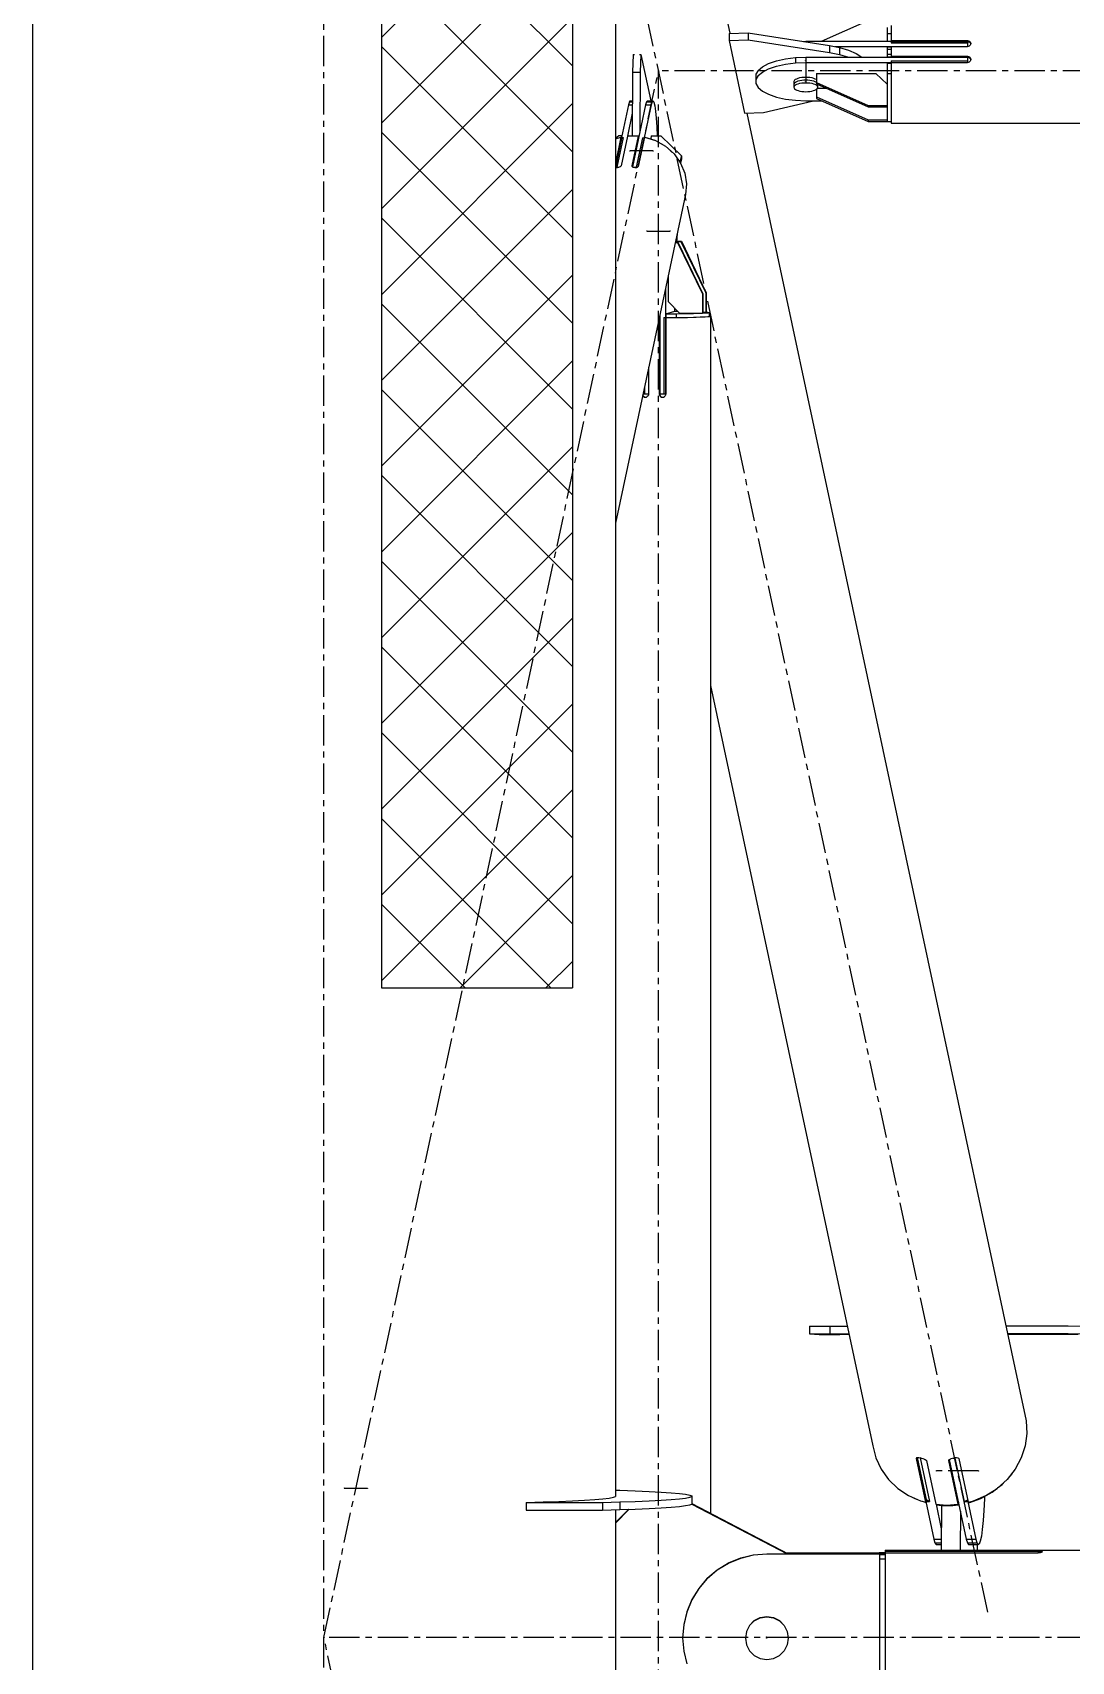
# Model space of a CAD drawing. Header units: millimetres. Extents: x 5143 to 30813, y 232 to 21408.
# Drawn here: x 22823.8 to 23095.5, y 9994 to 10420.3 of the extents above; entities that cross this region are included whole.
import ezdxf

# ---------------------------------------------------------------- set-up
doc = ezdxf.new("R2010")
doc.units = ezdxf.units.MM
doc.header["$LTSCALE"] = 0.25
for name, pattern in [('CENTER', [50.8, 31.75, -6.35, 6.35, -6.35]), ('HIDDEN', [9.525, 6.35, -3.175]), ('XKITLINE00', [0]), ('XKITLINE02', [4, 2, -2])]:
    doc.linetypes.add(name, pattern=pattern)

msp = doc.modelspace()

# ---------------------------------------------------------------- hatches: boundary and pattern name
h = msp.add_hatch()
h.set_pattern_fill('ANSI37', color=1, scale=5, style=0)
h.set_pattern_definition([(135, (104746.383, -4107.69), (11.2253202, 11.2253202), []), (45, (104746.383, -4107.69), (11.2253202, -11.2253202), [])])
h.paths.add_polyline_path([(22915, 11470.27), (22965, 11470.27), (22965, 10170.27), (22915, 10170.27)])

# ---------------------------------------------------------------- linework, layer by layer
at = {"color": 3, "linetype": 'HIDDEN'}
for p, q in [((22915, 11470.27), (22915, 10170.27)), ((22965, 11470.27), (22965, 10170.27)), ((22915, 10170.27), (22965, 10170.27))]:
    msp.add_line(p, q, dxfattribs=at)
at = {"color": 1}
for p, q in [((22915, 11470.27), (22915, 10170.27)), ((22965, 11470.27), (22965, 10170.27)), ((22915, 10170.27), (22965, 10170.27))]:
    msp.add_line(p, q, dxfattribs=at)
at = {"color": 3, "linetype": 'XKITLINE02'}
for p, q in [((22915, 11470.27), (22915, 10170.27)), ((22965, 11470.27), (22965, 10170.27)), ((22915, 10170.27), (22965, 10170.27))]:
    msp.add_line(p, q, dxfattribs=at)
at = {"color": 8, "linetype": 'CENTER'}
for p, q in [((23073.58, 10006.9), (22900, 10820.27)), ((22900, 8951.04), (22900, 10620.27)), ((23026.01, 10413.05), (23026.01, 10407.5)), ((22900, 10000.27), (22987.5, 10410.27)), ((22987.5, 9590.27), (22987.5, 10410.27)), ((23342.5, 10410.27), (22987.5, 10410.27)), ((22986.02, 10389.35), (22980.04, 10389.36)), ((22984.51, 10368.38), (22990.48, 10368.36)), ((23071.17, 10043.85), (23060.21, 10043.88)), ((22905.34, 10039.34), (22911.32, 10039.33)), ((23430, 10000.27), (22900, 10000.27)), ((22987.5, 9590.27), (22900, 10000.27)), ((23015.8, 10000.41), (23015.8, 10000.14))]:
    msp.add_line(p, q, dxfattribs=at)
at = {"color": 8, "linetype": 'XKITLINE00'}
for p, q in [((22823.8, 10620.27), (22823.8, 8951.04)), ((22976.2, 10620.27), (22976.2, 10037.15)), ((22976.2, 10560.35), (23006.12, 10420.13)), ((23005.94, 10420.12), (23010.93, 10420.28)), ((23005.94, 10420.12), (23005.94, 10418.64)), ((23010.93, 10420.28), (23010.93, 10418.43)), ((23010.93, 10420.28), (23032.18, 10416.96)), ((23030.13, 10418.05), (23042.31, 10423.47)), ((23047.31, 10421.69), (23047.31, 10418.06)), ((23047.31, 10420.08), (23048.31, 10420.08)), ((23048.31, 10422.21), (23048.31, 10418.05)), ((23005.94, 10418.54), (23005.94, 10418.27)), ((23005.94, 10418.27), (23010.93, 10418.43)), ((23005.94, 10418.27), (23010, 10399.25)), ((23010.93, 10418.43), (23032.18, 10415.11)), ((23025.36, 10418.02), (23026.01, 10418.05)), ((23026.01, 10418.05), (23048.31, 10418.05)), ((23026.01, 10418.05), (23026.01, 10417.92)), ((23032.18, 10416.96), (23032.18, 10415.11)), ((23032.18, 10416.96), (23034.83, 10416.43)), ((23033.67, 10416.66), (23048.31, 10416.66)), ((23034.83, 10416.43), (23034.83, 10414.58)), ((23034.83, 10416.43), (23037.17, 10415.73)), ((23037.17, 10415.73), (23039.15, 10414.88)), ((23047.31, 10416.6), (23048.31, 10416.6)), ((23047.31, 10416.6), (23047.31, 10415.33)), ((23047.31, 10415.97), (23048.31, 10415.97)), ((23047.31, 10415.33), (23047.31, 10413.89)), ((23048.31, 10418.21), (23068.31, 10418.21)), ((23048.31, 10418.05), (23048.31, 10417.63)), ((23048.31, 10417.97), (23068.31, 10417.97)), ((23048.31, 10417.95), (23068.31, 10417.95)), ((23048.31, 10417.63), (23068.31, 10417.63)), ((23048.31, 10416.72), (23068.31, 10416.72)), ((23048.31, 10416.72), (23048.31, 10414.13)), ((23068.31, 10418.21), (23068.31, 10417.97)), ((23068.31, 10418.21), (23068.57, 10418.16)), ((23068.31, 10417.97), (23068.57, 10417.94)), ((23068.31, 10417.95), (23068.31, 10416.72)), ((23068.31, 10416.72), (23068.57, 10416.75)), ((23068.57, 10418.16), (23068.81, 10418.07)), ((23068.57, 10417.94), (23068.81, 10417.84)), ((23068.57, 10416.75), (23068.81, 10416.86)), ((23068.81, 10417.84), (23068.84, 10417.81)), ((23068.81, 10416.86), (23068.99, 10417.03)), ((23068.83, 10418.06), (23068.99, 10417.91)), ((23068.84, 10417.81), (23068.99, 10417.68)), ((23068.99, 10417.91), (23069.12, 10417.7)), ((23068.99, 10417.68), (23069.12, 10417.47)), ((23069.12, 10417.24), (23068.99, 10417.03)), ((23069.12, 10417.7), (23069.16, 10417.47)), ((23069.16, 10417.47), (23069.12, 10417.24)), ((23069.12, 10417.47), (23069.14, 10417.35)), ((22980.87, 10414.61), (22980.69, 10409.99)), ((22980.87, 10414.61), (22981.23, 10414.61)), ((22982.53, 10414.61), (22982.86, 10414.61)), ((22982.86, 10414.61), (22982.68, 10409.99)), ((22982.86, 10414.61), (22985.45, 10402.45)), ((23013.55, 10410.43), (23014.66, 10411.39)), ((23014.66, 10411.39), (23016.27, 10412.23)), ((23016.27, 10412.23), (23018.31, 10412.93)), ((23016.27, 10410.85), (23018.31, 10411.55)), ((23018.31, 10412.93), (23020.68, 10413.46)), ((23018.31, 10411.55), (23020.68, 10412.07)), ((23020.68, 10413.46), (23023.28, 10413.78)), ((23020.68, 10412.07), (23023.28, 10412.39)), ((23023.28, 10413.78), (23026.01, 10413.89)), ((23023.28, 10413.78), (23023.28, 10412.39)), ((23023.28, 10412.39), (23026.01, 10412.5)), ((23026.01, 10413.89), (23026.01, 10412.5)), ((23026.01, 10413.89), (23068.31, 10413.89)), ((23026.01, 10412.5), (23048.31, 10412.5)), ((23032.18, 10415.11), (23034.83, 10414.58)), ((23034.83, 10414.58), (23037.15, 10413.89)), ((23039.15, 10414.88), (23040.68, 10413.9)), ((23047.31, 10414.68), (23048.31, 10414.68)), ((23047.31, 10414.01), (23048.31, 10414.01)), ((23047.31, 10412.32), (23048.31, 10412.32)), ((23047.31, 10412.32), (23047.31, 10406.93)), ((23048.31, 10414.13), (23048.31, 10413.9)), ((23048.31, 10414.13), (23068.31, 10414.13)), ((23048.31, 10414.01), (23048.31, 10413.89)), ((23048.31, 10413.9), (23068.31, 10413.9)), ((23048.31, 10412.92), (23048.31, 10412.48)), ((23048.31, 10412.92), (23068.31, 10412.92)), ((23048.31, 10412.48), (23068.31, 10412.48)), ((23048.31, 10412.48), (23048.31, 10396.65)), ((23068.31, 10414.13), (23068.31, 10413.9)), ((23068.31, 10414.13), (23068.57, 10414.09)), ((23068.31, 10413.9), (23068.31, 10413.89)), ((23068.31, 10413.9), (23068.57, 10413.86)), ((23068.31, 10413.89), (23068.31, 10412.48)), ((23068.31, 10412.48), (23068.57, 10412.55)), ((23068.57, 10414.09), (23068.57, 10413.86)), ((23068.57, 10414.09), (23068.81, 10413.97)), ((23068.57, 10413.86), (23068.81, 10413.74)), ((23068.57, 10412.55), (23068.81, 10412.64)), ((23068.81, 10413.97), (23068.99, 10413.79)), ((23068.81, 10413.74), (23068.99, 10413.56)), ((23068.81, 10412.64), (23068.99, 10412.82)), ((23068.99, 10413.79), (23069.12, 10413.56)), ((23068.99, 10413.56), (23069.12, 10413.33)), ((23069.12, 10413.05), (23068.99, 10412.82)), ((23069.12, 10413.56), (23069.16, 10413.31)), ((23069.12, 10413.33), (23069.14, 10413.19)), ((23069.16, 10413.31), (23069.12, 10413.05)), ((22980.69, 10409.99), (22980.61, 10393.34)), ((22980.69, 10409.99), (22982.68, 10409.99)), ((22982.68, 10409.99), (22982.61, 10394.42)), ((23013.55, 10410.43), (23012.98, 10409.41)), ((23012.98, 10409.41), (23012.98, 10406.98)), ((23013.55, 10409.05), (23012.98, 10408.02)), ((23012.98, 10406.98), (23013.55, 10405.96)), ((23013.55, 10409.05), (23014.66, 10410)), ((23014.66, 10410), (23016.27, 10410.85)), ((23022.95, 10407.71), (23022.91, 10407.5)), ((23022.91, 10407.5), (23022.91, 10406.76)), ((23022.95, 10406.97), (23022.91, 10406.76)), ((23022.95, 10406.97), (23022.91, 10406.76)), ((23022.91, 10406.76), (23022.91, 10406.02)), ((23023.09, 10407.91), (23022.95, 10407.71)), ((23023.09, 10407.17), (23022.95, 10406.97)), ((23023.09, 10407.17), (23022.95, 10406.97)), ((23023.09, 10407.91), (23023.32, 10408.09)), ((23023.09, 10407.17), (23023.32, 10407.35)), ((23023.09, 10407.17), (23023.32, 10407.35)), ((23023.09, 10406.43), (23023.32, 10406.61)), ((23023.32, 10408.09), (23023.63, 10408.26)), ((23023.32, 10407.35), (23023.63, 10407.52)), ((23023.32, 10407.35), (23023.63, 10407.52)), ((23023.32, 10406.61), (23023.63, 10406.78)), ((23023.63, 10408.26), (23024.01, 10408.41)), ((23023.63, 10407.52), (23024.01, 10407.67)), ((23023.63, 10407.52), (23024.01, 10407.67)), ((23023.63, 10406.78), (23024.01, 10406.93)), ((23024.01, 10408.41), (23024.46, 10408.53)), ((23024.01, 10407.67), (23024.46, 10407.79)), ((23024.01, 10407.67), (23024.46, 10407.79)), ((23024.01, 10406.93), (23024.46, 10407.05)), ((23024.46, 10408.53), (23024.95, 10408.61)), ((23024.46, 10407.79), (23024.95, 10407.87)), ((23024.46, 10407.79), (23024.95, 10407.87)), ((23024.46, 10407.05), (23024.95, 10407.13)), ((23024.95, 10408.61), (23025.47, 10408.67)), ((23024.95, 10407.87), (23025.47, 10407.93)), ((23024.95, 10407.87), (23025.47, 10407.93)), ((23024.95, 10407.13), (23025.47, 10407.19)), ((23025.47, 10408.67), (23026.01, 10408.68)), ((23025.47, 10407.93), (23026.01, 10407.95)), ((23025.47, 10407.93), (23026.01, 10407.95)), ((23025.47, 10407.19), (23026.01, 10407.21)), ((23026.01, 10408.68), (23026.01, 10407.95)), ((23026.01, 10408.68), (23026.55, 10408.67)), ((23026.01, 10407.95), (23026.55, 10407.93)), ((23026.01, 10407.95), (23026.55, 10407.93)), ((23026.01, 10407.95), (23026.01, 10407.21)), ((23026.01, 10407.21), (23026.55, 10407.19)), ((23026.55, 10408.67), (23027.07, 10408.61)), ((23026.55, 10407.93), (23027.07, 10407.87)), ((23026.55, 10407.93), (23027.07, 10407.87)), ((23026.55, 10407.19), (23027.07, 10407.13)), ((23027.07, 10408.61), (23027.56, 10408.53)), ((23027.07, 10407.87), (23027.56, 10407.79)), ((23027.07, 10407.87), (23027.56, 10407.79)), ((23027.07, 10407.13), (23027.56, 10407.05)), ((23027.56, 10408.53), (23028, 10408.41)), ((23027.56, 10407.79), (23028, 10407.67)), ((23027.56, 10407.79), (23028, 10407.67)), ((23027.56, 10407.05), (23028, 10406.93)), ((23028, 10408.41), (23028.38, 10408.26)), ((23028, 10407.67), (23028.38, 10407.52)), ((23028, 10407.67), (23028.38, 10407.52)), ((23028, 10406.93), (23028.38, 10406.78)), ((23028.38, 10408.26), (23028.69, 10408.09)), ((23028.38, 10407.52), (23028.69, 10407.35)), ((23028.38, 10407.52), (23028.69, 10407.35)), ((23028.38, 10406.78), (23028.69, 10406.61)), ((23028.69, 10408.09), (23028.81, 10408)), ((23028.69, 10407.35), (23028.81, 10407.26)), ((23028.69, 10407.35), (23028.81, 10407.26)), ((23028.69, 10406.61), (23028.92, 10406.43)), ((23028.81, 10409.6), (23028.81, 10406.91)), ((23028.81, 10409.6), (23044.31, 10409.6)), ((23028.81, 10407.29), (23042.31, 10401.28)), ((23028.81, 10406.91), (23042.31, 10400.9)), ((23029.1, 10406.78), (23029.11, 10406.76)), ((23029.1, 10406.78), (23029.11, 10406.76)), ((23029.11, 10406.77), (23029.11, 10406.76)), ((23029.11, 10406.76), (23029.11, 10406.02)), ((23044.31, 10409.6), (23047.31, 10406.83)), ((23047.31, 10409.61), (23048.31, 10409.61)), ((23047.31, 10406.93), (23047.31, 10401.3)), ((22979.86, 10402.23), (22980.1, 10402.46)), ((22980.1, 10402.46), (22980.65, 10402.46)), ((22984.34, 10402.22), (22984.58, 10402.45)), ((22984.58, 10402.45), (22986.07, 10402.44)), ((22985.83, 10402.22), (22986.07, 10402.44)), ((22986.07, 10402.44), (22986.31, 10402.1)), ((23013.55, 10405.96), (23014.66, 10405)), ((23014.66, 10405), (23016.27, 10404.16)), ((23014.99, 10399.41), (23028.02, 10402.5)), ((23016.27, 10404.16), (23018.31, 10403.46)), ((23018.31, 10403.46), (23020.68, 10402.93)), ((23020.68, 10402.93), (23023.28, 10402.61)), ((23022.95, 10406.23), (23022.91, 10406.02)), ((23022.91, 10406.02), (23022.95, 10405.82)), ((23023.09, 10406.43), (23022.95, 10406.23)), ((23022.95, 10405.82), (23023.09, 10405.62)), ((23023.09, 10405.62), (23023.32, 10405.43)), ((23023.28, 10402.61), (23026.01, 10402.5)), ((23023.32, 10405.43), (23023.63, 10405.26)), ((23023.63, 10405.26), (23024.01, 10405.12)), ((23024.01, 10405.12), (23024.46, 10405)), ((23024.46, 10405), (23024.95, 10404.91)), ((23024.95, 10404.91), (23025.47, 10404.86)), ((23025.47, 10404.86), (23026.01, 10404.84)), ((23026.01, 10404.84), (23026.55, 10404.86)), ((23026.01, 10402.5), (23030.13, 10402.5)), ((23026.55, 10404.86), (23027.07, 10404.91)), ((23027.07, 10404.91), (23027.56, 10405)), ((23027.56, 10405), (23028, 10405.12)), ((23028, 10405.12), (23028.38, 10405.26)), ((23028.38, 10405.26), (23028.69, 10405.43)), ((23028.69, 10405.43), (23028.92, 10405.62)), ((23028.81, 10405.53), (23028.81, 10403.09)), ((23028.81, 10403.47), (23042.31, 10397.47)), ((23028.81, 10403.09), (23042.31, 10397.08)), ((23028.92, 10406.43), (23029.06, 10406.23)), ((23029.06, 10405.82), (23028.92, 10405.62)), ((23029.04, 10405.78), (23031.33, 10405.78)), ((23029.06, 10406.23), (23029.11, 10406.02)), ((23029.11, 10406.02), (23029.06, 10405.82)), ((22979.62, 10401.44), (22977.78, 10392.82)), ((22980.64, 10399.2), (22979.35, 10393.18)), ((22979.86, 10402.23), (22979.62, 10401.44)), ((22979.62, 10401.44), (22980.65, 10401.44)), ((22979.86, 10402.23), (22980.65, 10402.23)), ((22984.1, 10401.43), (22980.65, 10385.22)), ((22985.6, 10401.43), (22983.76, 10392.81)), ((22984.34, 10402.22), (22984.1, 10401.43)), ((22984.1, 10401.43), (22985.6, 10401.43)), ((22984.34, 10402.22), (22985.83, 10402.22)), ((22985.83, 10402.22), (22985.6, 10401.43)), ((22986.31, 10402.1), (22986.54, 10401.19)), ((22986.54, 10401.19), (22986.74, 10399.77)), ((22986.74, 10399.77), (22986.92, 10397.9)), ((23010, 10399.25), (23014.99, 10399.41)), ((23010.57, 10399.27), (23083.63, 10056.94)), ((23042.31, 10401.28), (23042.31, 10400.9)), ((23042.31, 10401.28), (23047.31, 10401.28)), ((23042.31, 10400.9), (23047.31, 10400.9)), ((23047.31, 10401.3), (23047.31, 10401.28)), ((23047.31, 10401.28), (23047.31, 10401.26)), ((23047.31, 10401.26), (23047.31, 10397.07)), ((22986.92, 10397.9), (22987.05, 10395.65)), ((22987.05, 10395.65), (22987.13, 10393.33)), ((22987.08, 10394.78), (22987.39, 10393.33)), ((23042.31, 10397.47), (23042.31, 10397.08)), ((23042.31, 10397.47), (23047.31, 10397.47)), ((23042.31, 10397.08), (23047.31, 10397.08)), ((23047.31, 10397.07), (23048.31, 10397.07)), ((23048.31, 10396.65), (23101.01, 10396.65)), ((22976.2, 10392.71), (22977.14, 10393.36)), ((22977.68, 10392.99), (22976.2, 10386.05)), ((22976.2, 10392.51), (22977.68, 10392.99)), ((22977.79, 10392.58), (22976.2, 10385.1)), ((22977.7, 10392.41), (22976.2, 10385.37)), ((22978.23, 10392.82), (22976.58, 10385.09)), ((22977.14, 10393.36), (22977.9, 10393.36)), ((22977.68, 10392.98), (22977.77, 10393.01)), ((22977.68, 10392.99), (22977.7, 10392.41)), ((22977.77, 10393.01), (22977.69, 10392.62)), ((22977.69, 10392.62), (22977.71, 10392.18)), ((22979.36, 10393.18), (22977.71, 10385.45)), ((22977.77, 10393.01), (22977.78, 10392.82)), ((22977.78, 10392.82), (22977.79, 10392.58)), ((22977.78, 10392.82), (22978.23, 10392.82)), ((22977.79, 10392.58), (22978.23, 10392.82)), ((22979.36, 10393.18), (22980.75, 10393.32)), ((22979.46, 10393.28), (22979.44, 10393.19)), ((22979.46, 10393.28), (22980.15, 10393.33)), ((22980.15, 10393.33), (22980.14, 10393.26)), ((22980.15, 10393.33), (22980.85, 10393.34)), ((22982.15, 10393.17), (22980.5, 10385.44)), ((22982.17, 10392.62), (22980.6, 10385.26)), ((22980.75, 10393.32), (22982.15, 10393.17)), ((22980.85, 10393.34), (22981.55, 10393.32)), ((22981.55, 10393.32), (22981.53, 10393.24)), ((22981.55, 10393.32), (22982.25, 10393.27)), ((22983.31, 10392.81), (22981.66, 10385.08)), ((22982.15, 10393.17), (22982.17, 10392.62)), ((22982.25, 10393.27), (22982.16, 10392.88)), ((22982.16, 10392.88), (22982.18, 10392.41)), ((22983.85, 10392.98), (22982.2, 10385.25)), ((22982.25, 10393.27), (22982.26, 10392.8)), ((22983.31, 10392.81), (22983.76, 10392.81)), ((22983.31, 10392.81), (22983.77, 10392.57)), ((22983.76, 10392.81), (22983.77, 10392.58)), ((22983.85, 10392.98), (22986.7, 10392.06)), ((22983.95, 10392.99), (22983.94, 10392.95)), ((22983.95, 10392.99), (22986.53, 10392.16)), ((22985.61, 10393.34), (22985.44, 10392.51)), ((22985.61, 10393.34), (22988.1, 10393.33)), ((22986.53, 10392.16), (22986.52, 10392.12)), ((22986.53, 10392.16), (22986.69, 10392.06)), ((22986.7, 10392.06), (22989.33, 10390.56)), ((22986.7, 10392.06), (22988.89, 10390.85)), ((22988.1, 10393.33), (22993.46, 10388.1)), ((22988.89, 10390.85), (22989.06, 10390.71)), ((22989.33, 10390.56), (22991.55, 10388.56)), ((22977.51, 10385.24), (22977.65, 10385.34)), ((22977.71, 10385.45), (22977.65, 10385.34)), ((22980.5, 10385.44), (22980.52, 10385.34)), ((22980.52, 10385.34), (22980.62, 10385.23)), ((22990.5, 10389.5), (22990.93, 10389.14)), ((22990.93, 10389.14), (22991, 10389.05)), ((22991.55, 10388.56), (22993.25, 10386.17)), ((22993.46, 10388.1), (22993.1, 10386.38)), ((22993.25, 10386.17), (22994.35, 10383.5)), ((22993.49, 10387.18), (22993.27, 10386.12)), ((22993.46, 10388.1), (22993.49, 10387.18)), ((22976.2, 10385.09), (22976.32, 10385.05)), ((22976.32, 10385.05), (22976.54, 10385.02)), ((22976.47, 10385.03), (22976.58, 10385.09)), ((22976.54, 10385.02), (22976.8, 10385.04)), ((22976.58, 10385.09), (22977.11, 10385.09)), ((22976.8, 10385.04), (22977.06, 10385.08)), ((22977.06, 10385.08), (22977.31, 10385.15)), ((22977.31, 10385.15), (22977.51, 10385.24)), ((22980.62, 10385.23), (22980.8, 10385.14)), ((22980.8, 10385.14), (22981.02, 10385.07)), ((22980.99, 10385.08), (22981.66, 10385.08)), ((22981.02, 10385.07), (22981.28, 10385.02)), ((22981.28, 10385.02), (22981.55, 10385.01)), ((22981.55, 10385.01), (22981.8, 10385.03)), ((22981.66, 10385.08), (22981.75, 10385.03)), ((22981.8, 10385.03), (22982, 10385.09)), ((22982, 10385.09), (22982.12, 10385.17)), ((22982.12, 10385.17), (22982.2, 10385.25)), ((22994.35, 10383.5), (22994.79, 10380.7)), ((22994.54, 10377.9), (22976.2, 10291.93)), ((22994.79, 10380.7), (22994.54, 10377.9)), ((22991.88, 10365.44), (22992.58, 10365.44)), ((22991.88, 10365.41), (22992.49, 10365.41)), ((22991.94, 10365.63), (22991.98, 10365.44)), ((22992.17, 10365.48), (22992.16, 10365.44)), ((22992.21, 10365.72), (22992.17, 10365.48)), ((22992.25, 10366.04), (22992.21, 10365.72)), ((22992.21, 10365.71), (22993.46, 10365.7)), ((22992.21, 10365.68), (22993.37, 10365.68)), ((22992.29, 10366.43), (22992.25, 10366.04)), ((22992.31, 10366.88), (22992.29, 10366.43)), ((22992.34, 10367.38), (22992.31, 10366.88)), ((22992.34, 10367.57), (22992.34, 10367.38)), ((22992.49, 10365.41), (22992.58, 10365.44)), ((22992.49, 10365.41), (22998.96, 10351.9)), ((22992.58, 10365.44), (22999.05, 10351.93)), ((22993.37, 10365.68), (22993.46, 10365.7)), ((22993.37, 10365.68), (22999.85, 10352.17)), ((22993.46, 10365.7), (22999.94, 10352.19)), ((22990, 10356.6), (22990, 10349.92)), ((22989.32, 10353.44), (22989.32, 10345.73)), ((22998.96, 10351.9), (22999.05, 10351.93)), ((22998.96, 10351.9), (22998.96, 10346.9)), ((22999.05, 10351.93), (22999.05, 10346.93)), ((22999.85, 10352.17), (22999.94, 10352.19)), ((22999.85, 10352.17), (22999.85, 10347.17)), ((22999.94, 10352.19), (22999.94, 10347.19)), ((22989.44, 10346.73), (22991.72, 10347.41)), ((22990, 10349.92), (22992.99, 10346.92)), ((22991.64, 10348.27), (22991.64, 10347.39)), ((22991.72, 10347.41), (22992.51, 10347.4)), ((22998.96, 10346.9), (22999.05, 10346.93)), ((22998.97, 10346.91), (22999.72, 10346.94)), ((22999.05, 10347.17), (22999.85, 10347.17)), ((22999.72, 10346.94), (23000.5, 10347.01)), ((22999.85, 10347.17), (22999.94, 10347.19)), ((22999.93, 10347.19), (23000.43, 10347.15)), ((23000.43, 10347.15), (23000.74, 10347.08)), ((23000.5, 10347.01), (23000.74, 10347.08)), ((23000.74, 10347.08), (23000.74, 10346.08)), ((22987.68, 10345.72), (22987.7, 10345.72)), ((22987.7, 10345.72), (22987.75, 10345.73)), ((22987.7, 10345.72), (22987.7, 10325.73)), ((22987.72, 10345.95), (22987.72, 10345.73)), ((22987.72, 10345.73), (22987.83, 10345.76)), ((22987.72, 10345.73), (22987.75, 10345.73)), ((22987.75, 10345.73), (22987.75, 10325.74)), ((22987.83, 10346.44), (22987.83, 10325.74)), ((22988.87, 10345.73), (22988.87, 10325.73)), ((22988.87, 10345.73), (22989.32, 10345.73)), ((22989.32, 10345.73), (22989.35, 10345.73)), ((22989.35, 10345.73), (22989.35, 10325.74)), ((22989.41, 10345.72), (22992.31, 10345.74)), ((22989.41, 10345.72), (22989.41, 10325.73)), ((22989.44, 10346.73), (22992.07, 10346.75)), ((22989.44, 10346.73), (22989.44, 10345.73)), ((22989.44, 10345.73), (22992.07, 10345.75)), ((22992.07, 10346.75), (22994.51, 10346.78)), ((22992.07, 10346.75), (22992.07, 10345.75)), ((22992.07, 10345.75), (22994.51, 10345.78)), ((22992.07, 10345.75), (22992.09, 10345.75)), ((22992.31, 10345.74), (22995.03, 10345.78)), ((22992.99, 10346.92), (22998.96, 10346.9)), ((22994.51, 10346.78), (22996.66, 10346.82)), ((22994.51, 10345.78), (22996.66, 10345.82)), ((22994.51, 10345.79), (22994.7, 10345.79)), ((22995.03, 10345.78), (22997.37, 10345.83)), ((22996.66, 10346.82), (22998.42, 10346.88)), ((22996.66, 10345.82), (22998.42, 10345.88)), ((22997.37, 10345.83), (22999.22, 10345.89)), ((22998.42, 10346.88), (22998.94, 10346.9)), ((22998.42, 10345.88), (22999.72, 10345.94)), ((22999.22, 10345.89), (23000.48, 10345.97)), ((22999.72, 10345.94), (23000.5, 10346.01)), ((23000.48, 10345.97), (23001.09, 10346.05)), ((23000.5, 10346.01), (23000.74, 10346.08)), ((23000.74, 10346.16), (23001.02, 10346.13)), ((23001.02, 10346.13), (23001.09, 10346.05)), ((23001.09, 10346.05), (23001.09, 10032.77)), ((22984.84, 10332.44), (22984.84, 10325.74)), ((22984.91, 10332.75), (22984.91, 10325.73)), ((22983.41, 10325.75), (22983.8, 10325.75)), ((22983.8, 10327.55), (22983.8, 10325.75)), ((22983.8, 10325.75), (22984.84, 10325.74)), ((22984.84, 10325.74), (22984.91, 10325.76)), ((22984.91, 10325.73), (22984.87, 10325.47)), ((22987.7, 10325.73), (22987.75, 10325.74)), ((22987.7, 10325.73), (22987.74, 10325.46)), ((22987.75, 10325.74), (22987.79, 10325.48)), ((22987.83, 10325.74), (22988.87, 10325.73)), ((22988.87, 10325.73), (22989.35, 10325.74)), ((22989.41, 10325.73), (22989.34, 10325.46)), ((22989.35, 10325.74), (22989.41, 10325.76)), ((22983.33, 10325.38), (22983.39, 10325.24)), ((22983.35, 10325.45), (22983.44, 10325.26)), ((22983.39, 10325.24), (22983.58, 10325.05)), ((22983.44, 10325.26), (22983.48, 10325.22)), ((22983.48, 10325.22), (22983.63, 10325.07)), ((22983.58, 10325.05), (22983.81, 10324.93)), ((22983.63, 10325.07), (22983.86, 10324.95)), ((22983.81, 10324.93), (22984.07, 10324.89)), ((22983.86, 10324.95), (22984.12, 10324.9)), ((22984.07, 10324.89), (22984.33, 10324.93)), ((22984.12, 10324.9), (22984.35, 10324.94)), ((22984.33, 10324.93), (22984.56, 10325.05)), ((22984.75, 10325.23), (22984.56, 10325.05)), ((22984.87, 10325.47), (22984.75, 10325.23)), ((22987.74, 10325.46), (22987.79, 10325.48)), ((22987.74, 10325.46), (22987.86, 10325.23)), ((22987.79, 10325.48), (22987.91, 10325.24)), ((22987.86, 10325.23), (22988.05, 10325.04)), ((22987.91, 10325.24), (22988.1, 10325.05)), ((22988.05, 10325.04), (22988.29, 10324.92)), ((22988.1, 10325.05), (22988.34, 10324.93)), ((22988.29, 10324.92), (22988.55, 10324.88)), ((22988.34, 10324.93), (22988.6, 10324.89)), ((22988.55, 10324.88), (22988.82, 10324.92)), ((22988.6, 10324.89), (22988.84, 10324.93)), ((22988.82, 10324.92), (22989.05, 10325.04)), ((22989.05, 10325.04), (22989.24, 10325.23)), ((22989.34, 10325.46), (22989.24, 10325.23)), ((23001.09, 10249.44), (23043.57, 10050.42)), ((23026.96, 10081.73), (23032.32, 10081.75)), ((23026.96, 10081.73), (23026.96, 10079.73)), ((23026.96, 10079.73), (23032.32, 10079.75)), ((23026.96, 10079.73), (23029.54, 10079.59)), ((23029.54, 10079.74), (23029.54, 10079.59)), ((23029.54, 10079.59), (23034.9, 10079.6)), ((23032.32, 10081.75), (23036.88, 10081.76)), ((23032.32, 10081.75), (23032.32, 10079.75)), ((23032.32, 10079.75), (23037.3, 10079.76)), ((23034.9, 10079.75), (23034.9, 10079.6)), ((23034.9, 10079.6), (23037.34, 10079.61)), ((23078.32, 10081.8), (23081.99, 10081.8)), ((23078.75, 10079.8), (23081.99, 10079.8)), ((23078.78, 10079.66), (23084.58, 10079.66)), ((23081.99, 10081.8), (23088.37, 10081.79)), ((23081.99, 10079.8), (23088.37, 10079.79)), ((23084.58, 10079.66), (23090.96, 10079.65)), ((23088.37, 10081.79), (23094.64, 10081.79)), ((23088.37, 10079.79), (23094.64, 10079.79)), ((23090.96, 10079.65), (23097.23, 10079.64)), ((23094.64, 10081.79), (23100.75, 10081.78)), ((23094.64, 10079.79), (23100.75, 10079.78)), ((23083.82, 10053.68), (23083.39, 10050.42)), ((23083.63, 10056.94), (23083.82, 10053.68)), ((23043.57, 10050.42), (23044.36, 10047.26)), ((23083.39, 10050.42), (23082.37, 10047.26)), ((23044.36, 10047.26), (23045.75, 10044.29)), ((23045.75, 10044.29), (23047.67, 10041.61)), ((23054.93, 10047.25), (23054.89, 10047.13)), ((23054.89, 10047.13), (23057.32, 10035.72)), ((23054.93, 10047.25), (23055.08, 10047.33)), ((23055.07, 10047.33), (23057.36, 10036.62)), ((23055.08, 10047.33), (23055.3, 10047.37)), ((23055.1, 10047.33), (23057.45, 10036.36)), ((23055.3, 10047.37), (23055.6, 10047.36)), ((23055.6, 10047.36), (23055.94, 10047.31)), ((23055.82, 10047.33), (23055.95, 10047.25)), ((23055.94, 10047.31), (23056.3, 10047.22)), ((23055.95, 10047.25), (23058.39, 10035.84)), ((23055.95, 10047.25), (23056.17, 10047.25)), ((23056.3, 10047.22), (23056.66, 10047.09)), ((23056.66, 10047.09), (23056.9, 10046.98)), ((23056.9, 10046.98), (23056.98, 10046.96)), ((23056.98, 10046.96), (23057.25, 10046.84)), ((23057.25, 10046.84), (23057.45, 10046.7)), ((23057.45, 10046.7), (23057.55, 10046.56)), ((23057.55, 10046.56), (23059.99, 10035.14)), ((23063.38, 10046.69), (23063.33, 10046.55)), ((23063.33, 10046.55), (23065.77, 10035.14)), ((23063.38, 10046.69), (23063.52, 10046.83)), ((23063.5, 10046.8), (23065.8, 10036.02)), ((23063.52, 10046.83), (23063.75, 10046.95)), ((23063.54, 10046.84), (23067.99, 10026.01)), ((23063.75, 10046.95), (23063.92, 10047)), ((23063.92, 10047), (23064.05, 10047.07)), ((23064.05, 10047.07), (23064.4, 10047.19)), ((23064.4, 10047.19), (23064.77, 10047.29)), ((23064.55, 10047.23), (23064.98, 10047.23)), ((23064.77, 10047.29), (23065.13, 10047.34)), ((23064.98, 10047.23), (23065.19, 10047.34)), ((23064.98, 10047.23), (23067.42, 10035.82)), ((23065.13, 10047.34), (23065.46, 10047.34)), ((23065.46, 10047.34), (23065.74, 10047.3)), ((23065.74, 10047.3), (23065.94, 10047.22)), ((23065.94, 10047.22), (23066.04, 10047.1)), ((23066.04, 10047.1), (23068.48, 10035.69)), ((23080.77, 10044.29), (23078.65, 10041.61)), ((23082.37, 10047.26), (23080.77, 10044.29)), ((23047.67, 10041.61), (23050.08, 10039.3)), ((23076.08, 10039.3), (23078.65, 10041.61)), ((23076.18, 10039.39), (23077.38, 10040.32)), ((23078.13, 10041.15), (23077.38, 10040.32)), ((23079.6, 10042.74), (23079.2, 10042.3)), ((23079.86, 10043.14), (23079.6, 10042.74)), ((22952.88, 10035.6), (22957.34, 10035.74)), ((22957.34, 10035.74), (22961.4, 10035.89)), ((22961.4, 10035.89), (22965.01, 10036.05)), ((22965.01, 10036.05), (22968.16, 10036.22)), ((22968.16, 10036.22), (22970.81, 10036.4)), ((22970.81, 10036.4), (22972.96, 10036.58)), ((22972.88, 10035.6), (22977.34, 10035.74)), ((22972.96, 10036.58), (22974.59, 10036.77)), ((22974.59, 10036.77), (22975.68, 10036.97)), ((22975.68, 10036.97), (22976.23, 10037.16)), ((22976.2, 10038.81), (22977.34, 10038.78)), ((22976.2, 10037.37), (22976.23, 10037.36)), ((22976.23, 10037.36), (22976.23, 10037.16)), ((22977.34, 10038.78), (22981.4, 10038.62)), ((22977.34, 10035.74), (22981.4, 10035.89)), ((22977.34, 10035.74), (22977.34, 10033.74)), ((22981.4, 10038.62), (22985.01, 10038.46)), ((22981.4, 10035.89), (22985.01, 10036.05)), ((22985.01, 10038.46), (22988.16, 10038.29)), ((22985.01, 10036.05), (22988.16, 10036.22)), ((22988.16, 10038.29), (22990.81, 10038.11)), ((22988.16, 10036.22), (22990.81, 10036.4)), ((22990.81, 10038.11), (22992.96, 10037.93)), ((22990.81, 10036.4), (22992.96, 10036.58)), ((22992.96, 10037.93), (22994.59, 10037.74)), ((22992.96, 10036.58), (22994.59, 10036.77)), ((22994.59, 10037.74), (22995.68, 10037.55)), ((22994.59, 10036.77), (22995.68, 10036.97)), ((22995.68, 10037.55), (22996.23, 10037.36)), ((22995.68, 10036.97), (22996.23, 10037.16)), ((22996.23, 10037.36), (22996.23, 10035.16)), ((23050.08, 10039.3), (23052.9, 10037.42)), ((23052.9, 10037.42), (23056.04, 10036.04)), ((23053.83, 10037.01), (23054.36, 10036.71)), ((23054.35, 10036.79), (23054.36, 10036.71)), ((23054.36, 10036.71), (23055.4, 10036.32)), ((23056.04, 10036.04), (23057.32, 10035.72)), ((23056.42, 10035.94), (23057.46, 10035.56)), ((23057.36, 10036.62), (23057.32, 10035.72)), ((23057.36, 10036.75), (23057.34, 10036.13)), ((23057.34, 10036.13), (23057.46, 10035.56)), ((23057.45, 10036.36), (23057.43, 10035.84)), ((23057.43, 10035.84), (23058.39, 10035.84)), ((23057.43, 10035.84), (23059.52, 10026.03)), ((23057.45, 10036.36), (23058.39, 10035.84)), ((23065.8, 10036.02), (23065.77, 10035.14)), ((23065.81, 10036.22), (23065.78, 10035.56)), ((23067.42, 10035.82), (23068.35, 10036.3)), ((23067.42, 10035.82), (23068.38, 10035.82)), ((23068.39, 10036.09), (23068.38, 10035.82)), ((23068.38, 10035.82), (23070.48, 10026)), ((23068.48, 10035.69), (23069.88, 10036.04)), ((23068.58, 10035.72), (23068.62, 10035.53)), ((23068.62, 10035.53), (23071.8, 10036.66)), ((23069.88, 10036.04), (23073.12, 10037.42)), ((23071.76, 10036.84), (23071.8, 10036.66)), ((23071.8, 10036.66), (23074.75, 10038.28)), ((23072.74, 10036.51), (23072.59, 10033.52)), ((23072.76, 10037.19), (23072.74, 10036.51)), ((23073.12, 10037.42), (23076.08, 10039.3)), ((23074.75, 10038.28), (23075.99, 10039.24)), ((22952.88, 10035.6), (22972.88, 10035.6)), ((22952.88, 10035.6), (22952.88, 10033.6)), ((22952.88, 10033.6), (22972.88, 10033.6)), ((22972.88, 10035.6), (22972.88, 10033.6)), ((22972.88, 10033.6), (22977.34, 10033.74)), ((22976.2, 10030.32), (22979.7, 10033.83)), ((22976.2, 10030.2), (22979.83, 10033.83)), ((22976.2, 10033.7), (22976.2, 10030.26)), ((22977.34, 10033.74), (22981.4, 10033.89)), ((22981.4, 10033.89), (22985.01, 10034.05)), ((22985.01, 10034.05), (22988.16, 10034.22)), ((22988.16, 10034.22), (22990.81, 10034.4)), ((22990.81, 10034.4), (22992.96, 10034.59)), ((22992.96, 10034.59), (22994.59, 10034.77)), ((22994.59, 10034.77), (22995.68, 10034.97)), ((22995.68, 10034.97), (22996.23, 10035.16)), ((22996.23, 10035.3), (23021.44, 10022.19)), ((22996.23, 10035.18), (23021.18, 10022.2)), ((23057.46, 10035.67), (23057.46, 10035.56)), ((23059.99, 10035.14), (23062.92, 10034.91)), ((23060.07, 10035.14), (23061.44, 10028.7)), ((23060.1, 10035.14), (23060.13, 10035)), ((23060.13, 10035), (23061.56, 10034.85)), ((23061.46, 10034.86), (23061.43, 10023.11)), ((23061.53, 10035.02), (23061.56, 10034.85)), ((23061.56, 10034.85), (23063.01, 10034.8)), ((23062.92, 10034.91), (23065.77, 10035.14)), ((23063.01, 10034.8), (23064.46, 10034.84)), ((23064.42, 10035.03), (23064.46, 10034.84)), ((23064.46, 10034.84), (23065.9, 10034.99)), ((23065.78, 10035.56), (23065.9, 10034.99)), ((23065.93, 10035.65), (23065.9, 10034.99)), ((23066.43, 10033.29), (23066.41, 10023.11)), ((23072.59, 10033.52), (23072.41, 10030.85)), ((22976.2, 10030.26), (22976.2, 10030.2)), ((22976.2, 10030.2), (22976.2, 9970.23)), ((23072.18, 10028.57), (23071.93, 10026.76)), ((23072.41, 10030.85), (23072.18, 10028.57)), ((23046.8, 10023.11), (23283.2, 10023.11)), ((23046.8, 10023.11), (23046.8, 10021.5)), ((23059.52, 10026.03), (23059.8, 10025.03)), ((23059.52, 10026.03), (23061.43, 10026.03)), ((23059.8, 10025.03), (23060.1, 10024.6)), ((23059.8, 10025.03), (23061.43, 10025.02)), ((23060.1, 10024.6), (23061.43, 10024.59)), ((23067.99, 10026.01), (23068.27, 10025.01)), ((23067.99, 10026.01), (23070.48, 10026)), ((23068.27, 10025.01), (23068.56, 10024.58)), ((23068.27, 10025.01), (23070.76, 10025)), ((23068.56, 10024.58), (23071.05, 10024.57)), ((23070.48, 10026), (23070.76, 10025)), ((23070.76, 10025), (23071.05, 10024.57)), ((23070.79, 10024.57), (23070.79, 10023.11)), ((23071.05, 10024.57), (23071.35, 10024.73)), ((23071.65, 10025.46), (23071.35, 10024.73)), ((23071.93, 10026.76), (23071.65, 10025.46)), ((23002.86, 10017.99), (23005.81, 10019.79)), ((23002.86, 10017.93), (23005.81, 10019.73)), ((23005.81, 10019.79), (23009, 10021.11)), ((23005.81, 10019.73), (23009, 10021.05)), ((23009, 10021.11), (23012.35, 10021.92)), ((23009, 10021.05), (23012.35, 10021.86)), ((23012.35, 10021.92), (23015.8, 10022.19)), ((23012.35, 10021.86), (23015.8, 10022.13)), ((23012.35, 10021.92), (23012.35, 10021.86)), ((23015.8, 10022.19), (23015.8, 10022.13)), ((23015.8, 10022.19), (23046.8, 10022.19)), ((23015.8, 10022.13), (23046.8, 10022.13)), ((23021.03, 10022.4), (23045.3, 10022.4)), ((23021.15, 10022.34), (23045.3, 10022.34)), ((23045.3, 10022.61), (23045.3, 10022.19)), ((23045.3, 10022.55), (23046.8, 10022.55)), ((23045.3, 10022.41), (23046.8, 10022.41)), ((23045.3, 10022), (23046.8, 10022)), ((23045.3, 10022), (23045.3, 10019.23)), ((23045.3, 10020.88), (23046.8, 10020.88)), ((23045.3, 10019.23), (23045.3, 9978.28)), ((23046.8, 10022.83), (23086.8, 10022.83)), ((23046.8, 10022.46), (23086.8, 10022.46)), ((23046.8, 10021.5), (23046.8, 9978.58)), ((23086.8, 10022.83), (23086.8, 10022.46)), ((23086.8, 10022.83), (23087.11, 10022.83)), ((23086.8, 10022.46), (23087.11, 10022.47)), ((23087.11, 10022.83), (23087.11, 10022.47)), ((23087.11, 10022.83), (23087.39, 10022.81)), ((23087.11, 10022.47), (23087.39, 10022.51)), ((23087.39, 10022.81), (23087.63, 10022.79)), ((23087.39, 10022.51), (23087.63, 10022.57)), ((23087.63, 10022.79), (23087.8, 10022.76)), ((23087.63, 10022.57), (23087.8, 10022.65)), ((23087.8, 10022.76), (23087.88, 10022.72)), ((23087.8, 10022.65), (23087.88, 10022.68)), ((23087.88, 10022.72), (23087.88, 10022.68)), ((23000.24, 10015.75), (22998, 10013.12)), ((23000.24, 10015.69), (22998, 10013.06)), ((23000.24, 10015.75), (23002.86, 10017.99)), ((23000.24, 10015.69), (23002.86, 10017.93)), ((22996.19, 10010.18), (22994.87, 10006.99)), ((22998, 10013.12), (22996.19, 10010.18)), ((22998, 10013.06), (22996.19, 10010.12)), ((22994.87, 10006.99), (22994.07, 10003.64)), ((22994.87, 10006.93), (22994.07, 10003.58)), ((22996.19, 10010.12), (22994.87, 10006.93)), ((22994.07, 10003.58), (22993.8, 10000.14)), ((23010.47, 10001.82), (23010.2, 10000.09)), ((23011.26, 10003.43), (23010.47, 10001.87)), ((23011.26, 10003.4), (23010.47, 10001.84)), ((23011.26, 10003.4), (23010.47, 10001.84)), ((23011.26, 10003.38), (23010.47, 10001.82)), ((23011.26, 10003.43), (23012.5, 10004.67)), ((23011.26, 10003.4), (23012.5, 10004.64)), ((23011.26, 10003.4), (23012.5, 10004.64)), ((23011.26, 10003.38), (23012.5, 10004.62)), ((23012.5, 10004.67), (23014.06, 10005.46)), ((23012.5, 10004.64), (23014.06, 10005.44)), ((23012.5, 10004.64), (23014.06, 10005.44)), ((23012.5, 10004.62), (23014.06, 10005.41)), ((23014.06, 10005.46), (23015.8, 10005.74)), ((23014.06, 10005.44), (23015.8, 10005.71)), ((23014.06, 10005.44), (23015.8, 10005.71)), ((23014.06, 10005.41), (23015.8, 10005.69)), ((23015.8, 10005.74), (23015.8, 10005.71)), ((23015.8, 10005.74), (23017.53, 10005.46)), ((23015.8, 10005.71), (23017.53, 10005.44)), ((23015.8, 10005.71), (23017.53, 10005.44)), ((23015.8, 10005.71), (23015.8, 10005.69)), ((23015.8, 10005.69), (23017.53, 10005.41)), ((23017.53, 10005.46), (23019.09, 10004.67)), ((23017.53, 10005.44), (23019.09, 10004.64)), ((23017.53, 10005.44), (23019.09, 10004.64)), ((23017.53, 10005.41), (23019.09, 10004.62)), ((23019.09, 10004.67), (23020.33, 10003.43)), ((23019.09, 10004.64), (23020.33, 10003.4)), ((23019.09, 10004.64), (23020.33, 10003.4)), ((23019.09, 10004.62), (23020.33, 10003.38)), ((23020.33, 10003.43), (23021.12, 10001.87)), ((23020.33, 10003.4), (23021.12, 10001.84)), ((23020.33, 10003.4), (23021.12, 10001.84)), ((23020.33, 10003.38), (23021.12, 10001.82)), ((23021.12, 10001.82), (23021.4, 10000.09)), ((22993.8, 10000.14), (22994.07, 9996.7)), ((23010.2, 10000.09), (23010.47, 9998.36)), ((23010.47, 9998.36), (23011.26, 9996.8)), ((23021.12, 9998.36), (23020.33, 9996.8)), ((23021.4, 10000.09), (23021.12, 9998.36)), ((22994.07, 9996.7), (22994.87, 9993.34)), ((23011.26, 9996.8), (23012.5, 9995.56)), ((23012.5, 9995.56), (23014.06, 9994.77)), ((23014.06, 9994.77), (23015.8, 9994.49)), ((23015.8, 9994.49), (23017.53, 9994.77)), ((23017.53, 9994.77), (23019.09, 9995.56)), ((23019.09, 9995.56), (23020.33, 9996.8))]:
    msp.add_line(p, q, dxfattribs=at)
for centre in [(23026.01, 10413.05), (22987.5, 10410.27), (22987.5, 10410.27), (22987.5, 10410.27), (23026.01, 10407.5), (22980.04, 10389.36), (22986.02, 10389.35), (22984.51, 10368.38), (22990.48, 10368.36), (23060.21, 10043.88), (23071.17, 10043.85), (22905.34, 10039.34), (22911.32, 10039.33), (22900, 10000.27), (22900, 10000.27), (22900, 10000.27), (23015.8, 10000.41), (23015.8, 10000.14)]:
    msp.add_circle(centre, 0.05, dxfattribs=at)

doc.saveas('drawing.dxf')
